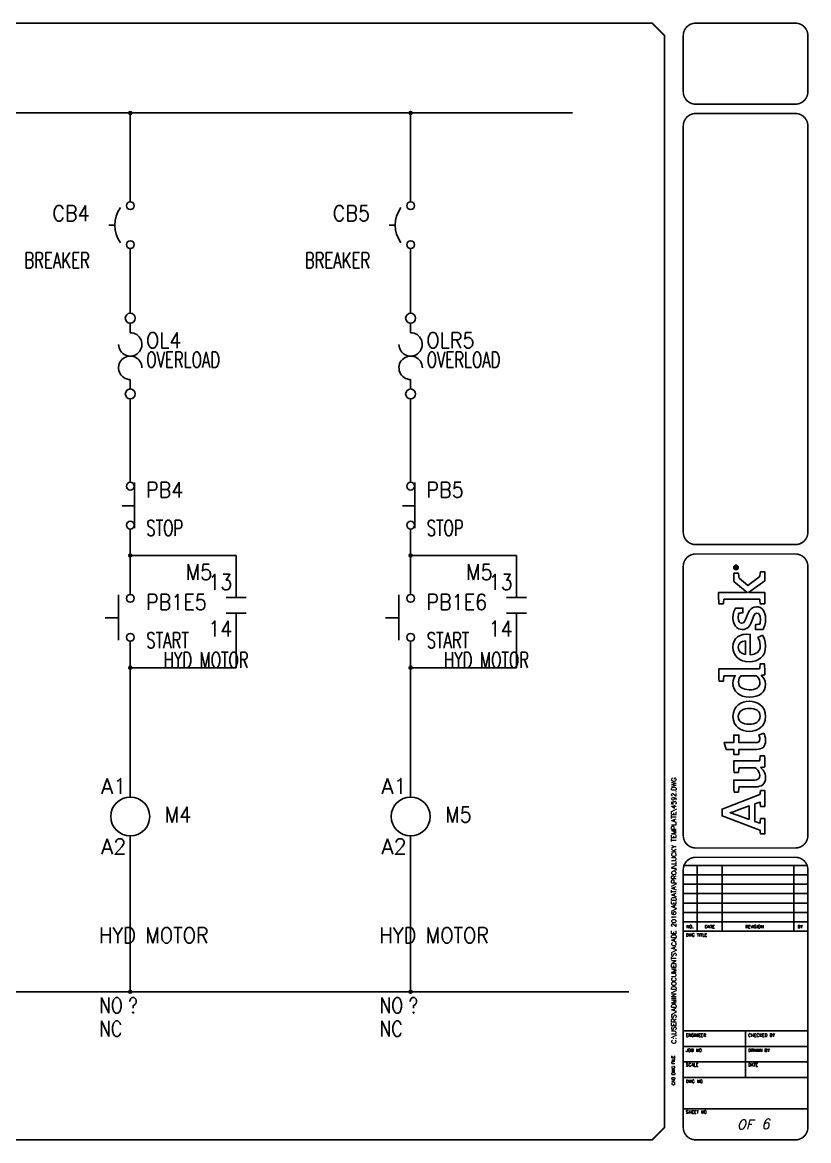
# Model space of a CAD drawing. Header units: inches. Extents: x 0 to 33.5, y 0 to 22.4.
# Drawn here: x 17.71 to 33.48, y 0.02 to 22.44 of the extents above; entities that cross this region are included whole.
import ezdxf
from ezdxf.enums import TextEntityAlignment as Align

# ---------------------------------------------------------------- set-up
doc = ezdxf.new("R2010")
doc.units = ezdxf.units.IN
doc.header["$MEASUREMENT"] = 0
for name, color, linetype in [('DESC', 150, 'Continuous'), ('DESCCHILD', 20, 'Continuous'), ('LAYER_1', 160, 'Continuous'), ('MISC', 7, 'Continuous'), ('SYMS', 7, 'Continuous'), ('TAGFIXED', 7, 'Continuous'), ('TAGS', 150, 'Continuous'), ('TERMS', 123, 'Continuous'), ('TITLE', 7, 'Continuous'), ('WIRES', 7, 'Continuous'), ('XREF', 7, 'Continuous')]:
    doc.layers.add(name, color=color, linetype=linetype)
doc.styles.add('ITALIC', font='ITALIC')
doc.styles.add('SIMPLEX', font='SIMPLEX')
doc.styles.add('WD', font='romans.shx')

# ---------------------------------------------------------------- blocks, each defined once
blk = doc.blocks.new('AI9-BLK2')
at = {"layer": 'LAYER_1', "color": 7}
blk.add_circle((0, 0), 2.03, dxfattribs=at)
blk.add_open_spline([(1.73, 0), (1.73, -1.02), (0.99, -1.75), (-0.01, -1.75), (-0.99, -1.75), (-1.73, -1.02), (-1.73, 0), (-1.73, 1.01), (-0.99, 1.75), (-0.01, 1.75), (0.99, 1.75), (1.73, 1.01), (1.73, 0)], degree=3, knots=[0, 0, 0, 0, 1, 1, 1, 2, 2, 2, 3, 3, 3, 4, 4, 4, 4], dxfattribs=at)
blk = doc.blocks.new('AI9-BLK1')
at = {"layer": 'LAYER_1', "color": 7}
for points, knots in [([(0.67, -1.05), (0.67, -1.05), (0.18, -0.36), (0.18, -0.36), (0.09, -0.24), (0.03, -0.15), (-0.06, -0.08), (0.29, -0.04), (0.5, 0.15), (0.5, 0.46), (0.5, 0.77), (0.28, 1.05), (-0.15, 1.05), (-0.15, 1.05), (-0.84, 1.05), (-0.84, 1.05), (-0.84, 1.05), (-0.84, -1.05), (-0.84, -1.05), (-0.84, -1.05), (-0.54, -1.05), (-0.54, -1.05), (-0.54, -1.05), (-0.54, -0.11), (-0.54, -0.11), (-0.37, -0.11), (-0.31, -0.16), (-0.2, -0.31), (-0.2, -0.31), (0.3, -1.05), (0.3, -1.05), (0.3, -1.05), (0.67, -1.05), (0.67, -1.05)], [0, 0, 0, 0, 1, 1, 1, 2, 2, 2, 3, 3, 3, 4, 4, 4, 5, 5, 5, 6, 6, 6, 7, 7, 7, 8, 8, 8, 9, 9, 9, 10, 10, 10, 11, 11, 11, 11]), ([(0.17, 0.46), (0.17, 0.16), (-0.08, 0.13), (-0.32, 0.13), (-0.32, 0.13), (-0.54, 0.13), (-0.54, 0.13), (-0.54, 0.13), (-0.54, 0.79), (-0.54, 0.79), (-0.54, 0.79), (-0.22, 0.79), (-0.22, 0.79), (0.06, 0.79), (0.17, 0.66), (0.17, 0.46)], [0, 0, 0, 0, 1, 1, 1, 2, 2, 2, 3, 3, 3, 4, 4, 4, 5, 5, 5, 5])]:
    blk.add_open_spline(points, degree=3, knots=knots, dxfattribs=at)
blk = doc.blocks.new('LOGO')
for points, knots in [([(147.12, 4.68), (147.07, 5.37), (147.05, 6.12), (147.05, 6.92), (147.05, 6.92), (147.05, 41.08), (147.05, 41.08), (143.39, 41.25), (139.27, 41.02), (136.06, 40.68), (136.06, 40.68), (136.06, 36.96), (136.06, 36.96), (137.72, 36.84), (139.61, 36.61), (140.98, 36.38), (140.98, 36.38), (140.99, 36.38), (140.99, 36.38), (140.99, 36.38), (140.99, 26.2), (140.99, 26.2), (139.96, 27.06), (137.95, 28.38), (134.29, 28.38), (127.26, 28.38), (121.99, 22.6), (121.99, 13.79), (121.99, 4.52), (126.57, -0.69), (133.38, -0.69), (137.1, -0.69), (139.61, 1.09), (141.27, 3.09), (141.33, 2.12), (141.61, 0.63), (141.84, 0), (145.22, -0.17), (148.71, 0.06), (151.68, 0.4), (151.68, 0.4), (151.68, 4.12), (151.68, 4.12), (150.22, 4.23), (148.43, 4.45), (147.12, 4.68)], [0, 0, 0, 0, 1, 1, 1, 2, 2, 2, 3, 3, 3, 4, 4, 4, 5, 5, 5, 6, 6, 6, 7, 7, 7, 8, 8, 8, 9, 9, 9, 10, 10, 10, 11, 11, 11, 12, 12, 12, 13, 13, 13, 14, 14, 14, 15, 15, 15, 15]), ([(229.37, 4.57), (229.37, 4.57), (221.51, 15.23), (221.51, 15.23), (221.51, 15.23), (227.98, 23.01), (227.98, 23.01), (229.35, 23.12), (231.27, 23.34), (232.41, 23.63), (232.41, 23.63), (232.41, 27.69), (232.41, 27.69), (232.41, 27.69), (225.02, 27.69), (225.02, 27.69), (225.02, 27.69), (215.2, 15.61), (215.2, 15.61), (215.2, 15.61), (215.2, 41.19), (215.2, 41.19), (211.84, 41.34), (208.17, 41.17), (205.13, 40.88), (205.13, 40.88), (205.13, 36.94), (205.13, 36.94), (206.54, 36.82), (208.02, 36.64), (209.13, 36.45), (209.13, 36.45), (209.13, 4.51), (209.13, 4.51), (207.75, 4.41), (206.35, 4.21), (205.07, 3.95), (205.07, 3.95), (205.07, 0), (205.07, 0), (205.07, 0), (215.2, 0), (215.2, 0), (215.2, 0), (215.2, 14.46), (215.2, 14.46), (215.2, 14.46), (225.55, 0), (225.55, 0), (225.55, 0), (233.71, 0), (233.71, 0), (233.71, 0), (233.71, 3.82), (233.71, 3.82), (232.17, 4.17), (230.63, 4.4), (229.37, 4.57)], [0, 0, 0, 0, 1, 1, 1, 2, 2, 2, 3, 3, 3, 4, 4, 4, 5, 5, 5, 6, 6, 6, 7, 7, 7, 8, 8, 8, 9, 9, 9, 10, 10, 10, 11, 11, 11, 12, 12, 12, 13, 13, 13, 14, 14, 14, 15, 15, 15, 16, 16, 16, 17, 17, 17, 18, 18, 18, 19, 19, 19, 19]), ([(35.2, 4.35), (35.2, 4.35), (22.07, 38.1), (22.07, 38.1), (22.07, 38.1), (16.08, 38.1), (16.08, 38.1), (16.08, 38.1), (3.2, 4.35), (3.2, 4.35), (2.17, 4.23), (0.92, 4), (0, 3.72), (0, 3.72), (0, 0), (0, 0), (0, 0), (13.72, 0), (13.72, 0), (13.72, 0), (13.72, 3.72), (13.72, 3.72), (12.41, 4), (10.86, 4.29), (9.49, 4.4), (9.49, 4.4), (11.09, 8.81), (11.09, 8.81), (11.09, 8.81), (26.77, 8.81), (26.77, 8.81), (26.77, 8.81), (28.39, 4.35), (28.39, 4.35), (27.02, 4.23), (25.77, 4), (24.51, 3.72), (24.51, 3.72), (24.51, 0), (24.51, 0), (24.51, 0), (38.69, 0), (38.69, 0), (38.69, 0), (38.69, 3.72), (38.69, 3.72), (37.89, 3.95), (36, 4.35), (35.2, 4.35)], [0, 0, 0, 0, 1, 1, 1, 2, 2, 2, 3, 3, 3, 4, 4, 4, 5, 5, 5, 6, 6, 6, 7, 7, 7, 8, 8, 8, 9, 9, 9, 10, 10, 10, 11, 11, 11, 12, 12, 12, 13, 13, 13, 14, 14, 14, 15, 15, 15, 16, 16, 16, 16]), ([(12.84, 13.84), (12.84, 13.84), (16.64, 24.31), (16.64, 24.31), (17.79, 27.46), (18.19, 28.83), (18.82, 30.89), (18.82, 30.89), (18.93, 30.89), (18.93, 30.89), (19.56, 28.89), (19.96, 27.52), (21.1, 24.31), (21.1, 24.31), (24.91, 13.84), (24.91, 13.84), (24.91, 13.84), (12.84, 13.84), (12.84, 13.84)], [0, 0, 0, 0, 1, 1, 1, 2, 2, 2, 3, 3, 3, 4, 4, 4, 5, 5, 5, 6, 6, 6, 6]), ([(70.82, 23.06), (70.82, 23.06), (70.82, 27.69), (70.82, 27.69), (70.82, 27.69), (75.28, 27.69), (75.28, 27.69), (75.28, 27.69), (75.28, 34.33), (75.28, 34.33), (75.28, 34.33), (81.35, 36.24), (81.35, 36.24), (81.35, 36.24), (81.35, 27.69), (81.35, 27.69), (81.35, 27.69), (88.04, 27.69), (88.04, 27.69), (88.04, 27.69), (88.04, 23.06), (88.04, 23.06), (88.04, 23.06), (81.35, 23.06), (81.35, 23.06), (81.35, 23.06), (81.35, 8.35), (81.35, 8.35), (81.35, 5.61), (82.09, 4.35), (84.32, 4.35), (85.98, 4.35), (87.47, 5.15), (87.98, 5.49), (87.98, 5.49), (89.7, 0.92), (89.7, 0.92), (88.67, 0.34), (86.5, -0.69), (83.24, -0.69), (77.57, -0.69), (75.28, 2.4), (75.28, 7.38), (75.28, 7.38), (75.28, 23.06), (75.28, 23.06), (75.28, 23.06), (70.82, 23.06), (70.82, 23.06)], [0, 0, 0, 0, 1, 1, 1, 2, 2, 2, 3, 3, 3, 4, 4, 4, 5, 5, 5, 6, 6, 6, 7, 7, 7, 8, 8, 8, 9, 9, 9, 10, 10, 10, 11, 11, 11, 12, 12, 12, 13, 13, 13, 14, 14, 14, 15, 15, 15, 16, 16, 16, 16]), ([(59.65, -0.06), (59.48, 0.63), (59.2, 2.57), (59.14, 3.83), (57.76, 2), (54.9, -0.74), (50.21, -0.74), (44.21, -0.74), (41.98, 3.15), (41.98, 8.07), (41.98, 8.07), (41.98, 22.94), (41.98, 22.94), (40.6, 23.17), (38.77, 23.4), (37.34, 23.51), (37.34, 23.51), (37.34, 27.29), (37.34, 27.29), (40.32, 27.57), (44.38, 27.8), (48.04, 27.63), (48.04, 27.63), (48.04, 9.33), (48.04, 9.33), (48.04, 6.24), (49.13, 4.46), (52.27, 4.46), (55.76, 4.46), (58.39, 7.89), (58.97, 8.64), (58.97, 8.64), (58.97, 23), (58.97, 23), (57.76, 23.17), (56.05, 23.4), (54.62, 23.51), (54.62, 23.51), (54.62, 27.29), (54.62, 27.29), (57.59, 27.69), (61.54, 27.8), (65.03, 27.69), (65.03, 27.69), (65.03, 4.63), (65.03, 4.63), (66.35, 4.4), (68.12, 4.18), (69.61, 4.06), (69.61, 4.06), (69.61, 0.34), (69.61, 0.34), (66.69, 0), (62.97, -0.23), (59.65, -0.06)], [0, 0, 0, 0, 1, 1, 1, 2, 2, 2, 3, 3, 3, 4, 4, 4, 5, 5, 5, 6, 6, 6, 7, 7, 7, 8, 8, 8, 9, 9, 9, 10, 10, 10, 11, 11, 11, 12, 12, 12, 13, 13, 13, 14, 14, 14, 15, 15, 15, 16, 16, 16, 17, 17, 17, 18, 18, 18, 18]), ([(104.75, -0.69), (95.2, -0.69), (91.36, 6.98), (91.36, 13.79), (91.36, 20.6), (95.08, 28.38), (104.64, 28.38), (114.13, 28.38), (118.31, 20.77), (118.31, 13.96), (118.31, 7.21), (114.25, -0.69), (104.75, -0.69)], [0, 0, 0, 0, 1, 1, 1, 2, 2, 2, 3, 3, 3, 4, 4, 4, 4]), ([(104.52, 23.63), (99.6, 23.63), (97.77, 19.45), (97.77, 13.96), (97.77, 8.47), (99.89, 4.12), (104.81, 4.12), (109.78, 4.12), (111.84, 8.24), (111.84, 13.79), (111.84, 19.28), (109.5, 23.63), (104.52, 23.63)], [0, 0, 0, 0, 1, 1, 1, 2, 2, 2, 3, 3, 3, 4, 4, 4, 4]), ([(140.99, 7.61), (140.3, 6.69), (138.18, 4.35), (135.04, 4.35), (130.46, 4.35), (128.46, 8.12), (128.46, 13.84), (128.46, 19.62), (130.92, 23.46), (135.38, 23.46), (138.3, 23.46), (139.9, 22.31), (140.99, 21.34), (140.99, 21.34), (140.99, 7.61), (140.99, 7.61)], [0, 0, 0, 0, 1, 1, 1, 2, 2, 2, 3, 3, 3, 4, 4, 4, 5, 5, 5, 5]), ([(167.59, 4.06), (171.42, 4.06), (173.77, 5.49), (175.03, 6.24), (175.03, 6.24), (177.14, 2.06), (177.14, 2.06), (175.54, 1.09), (172.57, -0.69), (167.19, -0.69), (158.15, -0.69), (153.35, 5.49), (153.35, 14.02), (153.35, 22.48), (158.9, 28.38), (166.45, 28.38), (174.57, 28.38), (178.75, 22.48), (177.89, 12.93), (177.89, 12.93), (159.75, 12.93), (159.75, 12.93), (160.04, 7.89), (162.33, 4.06), (167.59, 4.06)], [0, 0, 0, 0, 1, 1, 1, 2, 2, 2, 3, 3, 3, 4, 4, 4, 5, 5, 5, 6, 6, 6, 7, 7, 7, 8, 8, 8, 8]), ([(172, 17.28), (171.88, 20.77), (170.39, 23.74), (166.33, 23.74), (162.61, 23.74), (160.55, 21.22), (159.92, 17.28), (159.92, 17.28), (172, 17.28), (172, 17.28)], [0, 0, 0, 0, 1, 1, 1, 2, 2, 2, 3, 3, 3, 3]), ([(193.34, 16.37), (190.23, 17.59), (187.77, 18.32), (187.77, 20.51), (187.77, 22.57), (189.85, 23.75), (192.61, 23.75), (194.13, 23.75), (195.63, 23.45), (196.75, 23.05), (196.92, 21.88), (197.07, 20.09), (197.32, 19.59), (197.32, 19.59), (201.33, 19.59), (201.33, 19.59), (201.33, 19.59), (201.33, 26.12), (201.33, 26.12), (200.23, 26.79), (197.13, 28.37), (192.35, 28.37), (186.46, 28.37), (182.17, 24.96), (182.17, 20.07), (182.17, 15.66), (184.93, 13.39), (189.13, 11.89), (193.39, 10.37), (196.74, 9.33), (196.74, 7.16), (196.74, 5.06), (194.96, 3.86), (191.41, 3.86), (189.95, 3.86), (188.14, 4.14), (187.03, 4.55), (186.85, 5.85), (186.59, 7.84), (186.3, 8.37), (186.3, 8.37), (182.29, 8.37), (182.29, 8.37), (182.29, 8.37), (182.29, 1.6), (182.29, 1.6), (182.29, 1.6), (182.29, 1.6), (182.29, 1.6), (184.06, 0.46), (187.46, -0.76), (191.78, -0.76), (198.3, -0.76), (202.45, 2.57), (202.45, 7.83), (202.45, 12.53), (197.83, 14.62), (193.34, 16.37)], [0, 0, 0, 0, 1, 1, 1, 2, 2, 2, 3, 3, 3, 4, 4, 4, 5, 5, 5, 6, 6, 6, 7, 7, 7, 8, 8, 8, 9, 9, 9, 10, 10, 10, 11, 11, 11, 12, 12, 12, 13, 13, 13, 14, 14, 14, 15, 15, 15, 16, 16, 16, 17, 17, 17, 18, 18, 18, 19, 19, 19, 19])]:
    blk.add_open_spline(points, degree=3, knots=knots)
for name, p in [('AI9-BLK2', (237.56, 25.66)), ('AI9-BLK1', (237.76, 25.67))]:
    blk.add_blockref(name, p)
blk = doc.blocks.new('NO_NUM_acade_title')
at = {"layer": 'TITLE'}
for p, q in [((30.594, 22.177), (30.594, 20.781)), ((30.969, 5.531), (33.469, 5.531)), ((31.25, 5.531), (31.25, 4.219)), ((31.75, 5.531), (31.75, 4.219)), ((33.188, 5.531), (33.188, 4.219)), ((30.969, 5.344), (33.469, 5.344)), ((30.969, 5.156), (33.469, 5.156)), ((30.969, 4.969), (33.469, 4.969)), ((30.969, 4.781), (33.469, 4.781)), ((30.969, 4.594), (33.469, 4.594)), ((30.969, 4.406), (33.469, 4.406)), ((30.969, 4.219), (33.469, 4.219)), ((30.594, 0.281), (30.594, 2.214)), ((30.969, 2.219), (33.469, 2.219)), ((32.219, 1.281), (32.219, 2.219)), ((30.969, 1.906), (33.469, 1.906)), ((30.969, 1.594), (33.469, 1.594)), ((30.969, 1.281), (33.469, 1.281)), ((30.969, 0.656), (33.469, 0.656))]:
    blk.add_line(p, q, dxfattribs=at)
at = {"layer": 'TITLE', "const_width": 0.0312}
blk.add_lwpolyline([(30.594, 0.281), (30.594, 22.177), (30.344, 22.427), (0.281, 22.427), (0.031, 22.177), (0.031, 0.281), (0.281, 0.031), (30.344, 0.031)], close=True, dxfattribs=at)
for points in [[(31.219, 22.427, 0.414214), (30.969, 22.177, 0.414214)], [(33.469, 22.177, 0.414214), (33.219, 22.427, 0.414214)], [(30.969, 21.052, 0.414214), (31.219, 20.802, 0.414214)], [(33.219, 20.802, 0.414214), (33.469, 21.052, 0.414214)], [(31.219, 20.615, 0.414214), (30.969, 20.365, 0.414214)], [(33.469, 20.365, 0.414214), (33.219, 20.615, 0.414214)], [(30.969, 12.219, 0.414214), (31.219, 11.969, 0.414214)], [(33.219, 11.969, 0.414214), (33.469, 12.219, 0.414214)], [(31.219, 11.781, 0.414214), (30.969, 11.531, 0.414214)], [(33.469, 11.531, 0.414214), (33.219, 11.781, 0.414214)], [(30.969, 6.135, 0.414214), (31.219, 5.885, 0.414214)], [(33.219, 5.885, 0.414214), (33.469, 6.135, 0.414214)], [(31.219, 5.698, 0.414214), (30.969, 5.448, 0.414214)], [(33.469, 5.448, 0.414214), (33.219, 5.698, 0.414214)], [(30.969, 0.281, 0.414214), (31.219, 0.031, 0.414214)], [(33.219, 0.031, 0.414214), (33.469, 0.281, 0.414214)]]:
    blk.add_lwpolyline(points, format="xyb", dxfattribs=at)
for points in [[(33.219, 22.427), (31.219, 22.427)], [(30.969, 22.177), (30.969, 21.052)], [(33.469, 22.177), (33.469, 21.052)], [(33.219, 20.802), (31.219, 20.802)], [(33.219, 20.615), (31.219, 20.615)], [(30.969, 20.365), (30.969, 12.219)], [(33.469, 20.365), (33.469, 12.219)], [(31.219, 11.969), (33.219, 11.969)], [(31.219, 11.781), (33.219, 11.781)], [(31.219, 5.885), (33.219, 5.885)], [(31.219, 5.698), (33.219, 5.698)], [(30.969, 5.448), (30.969, 0.281)], [(33.469, 5.448), (33.469, 0.281)], [(31.219, 0.031), (33.219, 0.031)]]:
    blk.add_lwpolyline(points, dxfattribs=at)
at = {"layer": 'TITLE', "color": 7, "const_width": 0.0312}
for points in [[(30.969, 11.531), (30.969, 6.135)], [(33.469, 11.531), (33.469, 6.135)]]:
    blk.add_lwpolyline(points, dxfattribs=at)
at = {"xscale": 0.02250000000000085, "yscale": 0.02250000000000085, "zscale": 0.02250000000000085, "rotation": 90}
blk.add_blockref('LOGO', (32.605, 6.167), dxfattribs=at)
at = {"layer": 'TITLE', "color": 1}
for s, height, style, p in [('NO.', 0.0625, 'SIMPLEX', (31.104, 4.307)), ('DATE', 0.0625, 'SIMPLEX', (31.5, 4.307)), ('REVISION', 0.0625, 'SIMPLEX', (32.396, 4.307)), ('BY', 0.0625, 'SIMPLEX', (33.313, 4.307)), ('OF', 0.1875, 'ITALIC', (32.208, 0.339))]:
    blk.add_text(s, height=height, dxfattribs=dict(at, style=style)).set_placement(p, align=Align.MIDDLE)
at = {"layer": 'TITLE', "color": 1, "style": 'SIMPLEX'}
for s, p in [('DWG TITLE', (31.021, 4.109)), ('ENGINEER', (31.021, 2.099)), ('CHECKED BY', (32.271, 2.099)), ('JOB NO', (31.021, 1.797)), ('DRAWN BY', (32.271, 1.797)), ('SCALE', (31.021, 1.505)), ('DATE', (32.271, 1.505)), ('DWG NO', (31.021, 1.172)), ('SHEET NO', (31.021, 0.557))]:
    blk.add_text(s, height=0.0625, dxfattribs=at).set_placement(p)
blk.add_text('CAD DWG FILE', height=0.0625, rotation=90, dxfattribs=at).set_placement((30.802, 1.13))
at = {"layer": 'TITLE', "color": 1, "style": 'ITALIC'}
for tag, height, p in [('TITLE#1', 0.125, (32.156, 3.406)), ('TITLE#2', 0.125, (32.156, 3.204)), ('TITLE#3', 0.125, (32.156, 3.001)), ('TITLE#4', 0.125, (32.156, 2.799)), ('DWG#', 0.2, (32.156, 0.826))]:
    blk.add_attdef(tag, text='', height=height, dxfattribs=at).set_placement(p, align=Align.CENTER)
at = {"layer": 'TITLE', "color": 1, "style": 'SIMPLEX'}
blk.add_attdef('CAD#', (30.826, 1.958), '', height=0.0938, rotation=90, dxfattribs=at)
at = {"layer": 'TITLE', "color": 1}
for tag, p, height, style in [('ENGINEER', (31.237, 1.958), 0.0938, 'ITALIC'), ('CHKDBY', (32.424, 1.958), 0.0938, 'ITALIC'), ('JOB#', (31.464, 1.644), 0.0938, 'SIMPLEX'), ('DRAWNBY', (32.494, 1.644), 0.0938, 'ITALIC'), ('SCALE', (31.353, 1.344), 0.0938, 'SIMPLEX'), ('DATE', (32.408, 1.344), 0.0938, 'SIMPLEX'), ('SHTS', (32.532, 0.25), 0.2, 'ITALIC')]:
    blk.add_attdef(tag, p, '', height=height, dxfattribs=dict(at, style=style))
at = {"layer": 'TITLE', "color": 1, "style": 'ITALIC'}
blk.add_attdef('SH#', text='', height=0.2, dxfattribs=at).set_placement((31.881, 0.25), align=Align.RIGHT)
at = {"layer": 'TITLE', "color": 7, "flags": 9}
blk.add_attdef('WD_TB', (31.219, 0.031), '', height=0.125, dxfattribs=at)
blk = doc.blocks.new('WDDOT')
for radius in [0.03, 0.0187, 0.00929]:
    blk.add_circle((0, 0), radius)
blk = doc.blocks.new('VCB1')
blk.add_line((-0.1712, 0), (-0.125, 0))
for centre in [(0, 0.1562), (0, -0.1562)]:
    blk.add_circle(centre, 0.0312)
blk.add_arc((0.1094, 0), 0.2344, 143.1301, 216.8699)
at = {"style": 'WD'}
for tag, width, p in [('INST', 0.7, (-0.3281, 0.4062)), ('LOC', 0.7, (-0.3281, 0.2188)), ('TAG1', 0.9, (-0.3262, 0.0331)), ('RATING1', 0.7, (-0.3281, -0.1562)), ('DESC1', 0.7, (-0.3244, -0.3438)), ('DESC2', 0.7, (-0.3244, -0.5312))]:
    blk.add_attdef(tag, text='', height=0.125, dxfattribs=dict(at, width=width)).set_placement(p, align=Align.RIGHT)
for tag, height, flags, p in [('TERM01', 0.125, 8, (-0.055, 0.2066)), ('FAMILY', 0.01, 9, (-0.1421, -0.0365)), ('MFG', 0.01, 9, (-0.1421, -0.0881)), ('CAT', 0.01, 9, (-0.1421, -0.0731)), ('CONTACT', 0.01, 9, (-0.1288, -0.1291))]:
    blk.add_attdef(tag, text='', height=height, dxfattribs=dict(at, flags=flags)).set_placement(p, align=Align.RIGHT)
at = {"style": 'WD', "flags": 1}
for tag, p in [('X2TERM01', (0, 0.1875)), ('X8TERM02', (0, -0.1875))]:
    blk.add_attdef(tag, p, '', height=0.0125, dxfattribs=at)
at = {"style": 'WD'}
for tag, p in [('X4LINK', (-0.2656, 0)), ('X1LINK', (0, 0))]:
    blk.add_attdef(tag, p, '', height=0.01, dxfattribs=at)
at = {"style": 'WD', "width": 0.7}
blk.add_attdef('XREF', (0.1875, -0.0625), '', height=0.125, dxfattribs=at)
at = {"style": 'WD', "flags": 9}
blk.add_attdef('ASSYCODE', text='', height=0.01, dxfattribs=at).set_placement((-0.1533, -0.1061), align=Align.CENTER)
at = {"style": 'WD', "flags": 8}
blk.add_attdef('TERM02', text='', height=0.125, dxfattribs=at).set_placement((-0.0407, -0.2134), align=Align.TOP_RIGHT)
blk = doc.blocks.new('VOL1')
for p, q in [((0, 0.1875), (0, 0.2637)), ((0, -0.2637), (0, -0.1875))]:
    blk.add_line(p, q)
at = {"linetype": 'Continuous'}
for centre in [(0, 0.3038), (0, -0.3038)]:
    blk.add_circle(centre, 0.04, dxfattribs=at)
for centre, start, end in [((0, 0.0938), 180, 90.00104), ((0, -0.0938), 0.00101, 270.00201)]:
    blk.add_arc(centre, 0.0938, start, end)
at = {"linetype": 'Continuous', "style": 'WD', "flags": 8}
blk.add_attdef('TERM01', text='', height=0.125, dxfattribs=at).set_placement((-0.055, 0.3629), align=Align.RIGHT)
at = {"style": 'WD'}
for tag, p, width in [('INST', (0.2188, 0.3902), 0.7), ('LOC', (0.2188, 0.2206), 0.7), ('TAG1', (0.1269, 0.0644), 0.9), ('DESC1', (0.1287, -0.0919), 0.7), ('DESC2', (0.1287, -0.2481), 0.7), ('RATING1', (0.1562, -0.4044), 0.7)]:
    blk.add_attdef(tag, p, '', height=0.125, dxfattribs=dict(at, width=width))
at = {"color": 7, "style": 'WD', "flags": 1}
for tag, p in [('X2TERM01', (0, 0.3438)), ('X8TERM02', (0, -0.3438))]:
    blk.add_attdef(tag, p, '', height=0.0125, dxfattribs=at)
at = {"color": 7, "style": 'WD'}
for tag, p in [('X4LINK', (-0.1406, 0)), ('X1LINK', (0.125, 0))]:
    blk.add_attdef(tag, p, '', height=0.01, dxfattribs=at)
at = {"style": 'WD', "flags": 9}
blk.add_attdef('FAMILY', (-0.2165, -0.1579), '', height=0.01, rotation=90, dxfattribs=at)
at = {"linetype": 'Continuous', "style": 'WD', "flags": 9}
for tag, p in [('CAT', (-0.1723, -0.1328)), ('MFG', (-0.1529, -0.1347)), ('ASSYCODE', (-0.1266, -0.1438))]:
    blk.add_attdef(tag, text='', height=0.01, rotation=90, dxfattribs=at).set_placement(p, align=Align.CENTER)
at = {"linetype": 'Continuous', "style": 'WD', "flags": 8}
blk.add_attdef('TERM02', text='', height=0.125, dxfattribs=at).set_placement((-0.0407, -0.3697), align=Align.TOP_RIGHT)
blk = doc.blocks.new('VPB12')
for p, q in [((0.0335, 0.1849), (0.0335, -0.1801)), ((-0.0644, 0), (0.0335, 0))]:
    blk.add_line(p, q)
for centre in [(0, 0.1562), (0, -0.1562)]:
    blk.add_circle(centre, 0.0312)
at = {"style": 'WD'}
for tag, p, width in [('INST', (0.1269, 0.3902), 0.7), ('LOC', (0.1269, 0.2206), 0.7), ('TAG1', (0.1269, 0.0644), 0.9), ('XREF', (0.1287, -0.09), 0.7), ('DESC1', (0.1287, -0.242), 0.7), ('DESC2', (0.1287, -0.3982), 0.7)]:
    blk.add_attdef(tag, p, '', height=0.125, dxfattribs=dict(at, width=width))
at = {"linetype": 'Continuous', "style": 'WD'}
for tag, height, flags, p in [('TERM01', 0.125, 8, (-0.055, 0.2223)), ('MFG', 0.01, 9, (0.0141, -0.0881)), ('CAT', 0.01, 9, (0.0141, -0.0731))]:
    blk.add_attdef(tag, text='', height=height, dxfattribs=dict(at, flags=flags)).set_placement(p, align=Align.RIGHT)
at = {"color": 7, "style": 'WD', "flags": 1}
for tag, p in [('X2TERM01', (0, 0.1875)), ('X8TERM02', (0, -0.1875))]:
    blk.add_attdef(tag, p, '', height=0.0125, dxfattribs=at)
at = {"color": 7, "style": 'WD'}
for tag, p in [('X4LINK', (-0.125, 0)), ('X1LINK', (0.125, 0))]:
    blk.add_attdef(tag, p, '', height=0.01, dxfattribs=at)
at = {"style": 'WD'}
for tag, flags, p in [('CONTACT', 1, (0.0141, -0.0531)), ('FAMILY', 9, (0.0141, -0.0365))]:
    blk.add_attdef(tag, text='', height=0.01, dxfattribs=dict(at, flags=flags)).set_placement(p, align=Align.RIGHT)
at = {"linetype": 'Continuous', "style": 'WD', "flags": 9}
blk.add_attdef('ASSYCODE', text='', height=0.01, dxfattribs=at).set_placement((-0.001, -0.1054), align=Align.CENTER)
at = {"linetype": 'Continuous', "style": 'WD', "flags": 8}
blk.add_attdef('TERM02', text='', height=0.125, dxfattribs=at).set_placement((-0.0407, -0.2291), align=Align.TOP_RIGHT)
blk = doc.blocks.new('VPB11')
for p, q in [((-0.0938, 0.1849), (-0.0938, -0.1801)), ((-0.2022, 0), (-0.0938, 0))]:
    blk.add_line(p, q)
for centre in [(0, 0.1562), (0, -0.1562)]:
    blk.add_circle(centre, 0.0312)
at = {"style": 'WD'}
for tag, p, width in [('INST', (0.1269, 0.3902), 0.7), ('LOC', (0.1269, 0.2206), 0.7), ('TAG1', (0.1269, 0.0644), 0.9), ('XREF', (0.1287, -0.09), 0.7), ('DESC1', (0.1287, -0.242), 0.7), ('DESC2', (0.1287, -0.3982), 0.7)]:
    blk.add_attdef(tag, p, '', height=0.125, dxfattribs=dict(at, width=width))
at = {"linetype": 'Continuous', "style": 'WD'}
for tag, height, flags, p in [('TERM01', 0.125, 8, (-0.055, 0.2223)), ('MFG', 0.01, 9, (-0.1421, -0.0881)), ('CAT', 0.01, 9, (-0.1421, -0.0731))]:
    blk.add_attdef(tag, text='', height=height, dxfattribs=dict(at, flags=flags)).set_placement(p, align=Align.RIGHT)
at = {"color": 7, "style": 'WD', "flags": 1}
for tag, p in [('X2TERM01', (0, 0.1875)), ('X8TERM02', (0, -0.1875))]:
    blk.add_attdef(tag, p, '', height=0.0125, dxfattribs=at)
at = {"color": 7, "style": 'WD'}
for tag, p in [('X4LINK', (-0.2656, 0)), ('X1LINK', (0, 0))]:
    blk.add_attdef(tag, p, '', height=0.01, dxfattribs=at)
at = {"style": 'WD'}
for tag, flags, p in [('CONTACT', 1, (-0.1421, -0.0531)), ('FAMILY', 9, (-0.1421, -0.0365))]:
    blk.add_attdef(tag, text='', height=0.01, dxfattribs=dict(at, flags=flags)).set_placement(p, align=Align.RIGHT)
at = {"linetype": 'Continuous', "style": 'WD', "flags": 9}
blk.add_attdef('ASSYCODE', text='', height=0.01, dxfattribs=at).set_placement((-0.1551, -0.1064), align=Align.CENTER)
at = {"linetype": 'Continuous', "style": 'WD', "flags": 8}
blk.add_attdef('TERM02', text='', height=0.125, dxfattribs=at).set_placement((-0.0407, -0.2291), align=Align.TOP_RIGHT)
blk = doc.blocks.new('VMS1')
blk.add_circle((0, 0), 0.1562)
at = {"style": 'WD'}
for tag, p, width in [('INST', (0.2812, 0.3281), 0.7), ('LOC', (0.2812, 0.1406), 0.7), ('TAG1', (0.2781, -0.0472), 0.9), ('DESC1', (-0.2494, -1.0152), 0.9), ('DESC2', (-0.2494, -1.2027), 0.9), ('DESC3', (-0.2494, -1.3902), 0.9)]:
    blk.add_attdef(tag, p, '', height=0.125, dxfattribs=dict(at, width=width))
at = {"style": 'WD', "flags": 8}
blk.add_attdef('TERM01', text='', height=0.125, dxfattribs=at).set_placement((-0.0312, 0.1812), align=Align.RIGHT)
at = {"style": 'WD', "flags": 1}
for tag, p in [('X2TERM01', (0, 0.1562)), ('X8TERM02', (0, -0.1562))]:
    blk.add_attdef(tag, p, '', height=0.0125, dxfattribs=at)
at = {"style": 'WD', "flags": 9}
for tag, p in [('FAMILY', (-0.2191, -0.0659)), ('ASSYCODE', (-0.2236, -0.1202))]:
    blk.add_attdef(tag, text='', height=0.01, dxfattribs=at).set_placement(p, align=Align.CENTER)
for tag, p in [('CAT', (-0.2211, -0.0835)), ('MFG', (-0.2211, -0.0986))]:
    blk.add_attdef(tag, text='', height=0.01, dxfattribs=at).set_placement(p, align=Align.MIDDLE)
at = {"style": 'WD', "flags": 8}
blk.add_attdef('TERM02', text='', height=0.125, dxfattribs=at).set_placement((-0.0312, -0.1781), align=Align.TOP_RIGHT)
at = {"style": 'WD', "width": 0.8, "flags": 8}
for tag, p in [('NO', (-0.2494, -1.5777)), ('XREFNO', (-0.0163, -1.5777)), ('NC', (-0.2494, -1.7652)), ('XREFNC', (-0.0163, -1.7652))]:
    blk.add_attdef(tag, p, '', height=0.125, dxfattribs=at)
blk = doc.blocks.new('VMS21')
for p, q in [((-0.08, 0.0625), (0.08, 0.0625)), ((-0.08, -0.0625), (0.08, -0.0625))]:
    blk.add_line(p, q)
at = {"style": 'WD'}
for tag, width, p in [('INST', 0.7, (-0.3438, 0.3125)), ('LOC', 0.7, (-0.3438, 0.125)), ('TAG2', 0.9, (-0.3418, -0.045)), ('XREF', 0.7, (-0.34, -0.2188)), ('DESC1', 0.7, (-0.34, -0.4062)), ('DESC2', 0.7, (-0.34, -0.5938)), ('DESC3', 0.7, (-0.34, -0.7812))]:
    blk.add_attdef(tag, text='', height=0.125, dxfattribs=dict(at, width=width)).set_placement(p, align=Align.RIGHT)
at = {"style": 'WD', "width": 0.9, "flags": 8}
blk.add_attdef('TERM01', text='', height=0.125, dxfattribs=at).set_placement((-0.0312, 0.125), align=Align.RIGHT)
at = {"style": 'WD'}
for tag, p, height, flags in [('FAMILY', (-0.1808, 0.0031), 0.01, 9), ('X2TERM01', (0, 0.0625), 0.0125, 1), ('CONTACT', (-0.1808, -0.0135), 0.01, 1), ('X8TERM02', (0, -0.0625), 0.0125, 1)]:
    blk.add_attdef(tag, p, '', height=height, dxfattribs=dict(at, flags=flags))
for tag, p in [('X4LINK', (-0.1406, 0)), ('X1LINK', (0.125, 0))]:
    blk.add_attdef(tag, p, '', height=0.01, dxfattribs=at)
at = {"style": 'WD', "width": 0.9, "flags": 8}
blk.add_attdef('TERM02', text='', height=0.125, dxfattribs=at).set_placement((-0.0312, -0.125), align=Align.TOP_RIGHT)

msp = doc.modelspace()

# ---------------------------------------------------------------- linework, layer by layer
at = {"layer": 'WIRES'}
for p, q in [((1.5, 20.625), (28.75, 20.625)), ((19.875, 20.625), (19.875, 18.844)), ((25.5, 20.625), (25.5, 18.844)), ((19.875, 17.906), (19.875, 16.609)), ((25.5, 17.906), (25.5, 16.609)), ((19.875, 14.891), (19.875, 13.219)), ((25.5, 14.891), (25.5, 13.219)), ((19.875, 12.281), (19.875, 10.969)), ((25.5, 12.281), (25.5, 10.969)), ((19.875, 11.75), (22, 11.75)), ((22, 11.75), (22, 11.625)), ((25.5, 11.75), (27.625, 11.75)), ((27.625, 11.75), (27.625, 11.625)), ((22, 11.625), (22, 10.906)), ((27.625, 11.625), (27.625, 10.906)), ((22, 10.594), (22, 9.5)), ((27.625, 10.594), (27.625, 9.5)), ((19.875, 10.031), (19.875, 6.906)), ((25.5, 10.031), (25.5, 6.906)), ((22, 9.5), (19.875, 9.5)), ((27.625, 9.5), (25.5, 9.5)), ((19.875, 6.125), (19.875, 3)), ((25.5, 6.125), (25.5, 3)), ((0.875, 3), (29.875, 3))]:
    msp.add_line(p, q, dxfattribs=at)

# ---------------------------------------------------------------- block references
ref = msp.add_blockref('NO_NUM_acade_title', (0, 0))
ref.add_attrib('SHTS', '6', (32.532, 0.25), dxfattribs={"layer": 'TITLE', "color": 1, "height": 0.2, "style": 'ITALIC'})
ref.add_attrib('CAD#', 'C:\\USERS\\ADMIN\\DOCUMENTS\\ACADE 2016\\AEDATA\\PROJ\\LUCKY TEMPLATE\\4592.DWG', (30.826, 1.958), dxfattribs={"layer": 'TITLE', "color": 1, "height": 0.09375, "rotation": 90, "style": 'SIMPLEX'})
at = {"layer": 'SYMS'}
for p in [(19.875, 20.625), (25.5, 20.625), (19.875, 11.75), (25.5, 11.75), (19.875, 9.5), (25.5, 9.5), (19.875, 3), (25.5, 3)]:
    msp.add_blockref('WDDOT', p, dxfattribs=at)
ref = msp.add_blockref('VCB1', (19.875, 18.375), dxfattribs=dict(at, xscale=2.5, yscale=2.5, zscale=2.5))
ref.add_attrib('DESC1', 'BREAKER', dxfattribs={"layer": 'DESC', "height": 0.3125, "style": 'WD', "width": 0.7}).set_placement((19.064, 17.516), align=Align.RIGHT)
ref.add_attrib('TAG1F', 'CB4', dxfattribs={"layer": 'TAGFIXED', "height": 0.3125, "style": 'WD', "width": 0.9}).set_placement((19.06, 18.458), align=Align.RIGHT)
ref = msp.add_blockref('VCB1', (25.5, 18.375), dxfattribs=dict(at, xscale=2.5, yscale=2.5, zscale=2.5))
ref.add_attrib('DESC1', 'BREAKER', dxfattribs={"layer": 'DESC', "height": 0.3125, "style": 'WD', "width": 0.7}).set_placement((24.689, 17.516), align=Align.RIGHT)
ref.add_attrib('TAG1F', 'CB5', dxfattribs={"layer": 'TAGFIXED', "height": 0.3125, "style": 'WD', "width": 0.9}).set_placement((24.685, 18.458), align=Align.RIGHT)
ref = msp.add_blockref('VOL1', (19.875, 15.75), dxfattribs=dict(at, xscale=2.5, yscale=2.5, zscale=2.5))
ref.add_attrib('DESC1', 'OVERLOAD', (20.197, 15.52), dxfattribs={"layer": 'DESC', "height": 0.3125, "style": 'WD', "width": 0.7})
ref.add_attrib('TAG1F', 'OL4', (20.192, 15.911), dxfattribs={"layer": 'TAGFIXED', "height": 0.3125, "style": 'WD', "width": 0.9})
ref = msp.add_blockref('VOL1', (25.5, 15.75), dxfattribs=dict(at, xscale=2.5, yscale=2.5, zscale=2.5))
ref.add_attrib('DESC1', 'OVERLOAD', (25.822, 15.52), dxfattribs={"layer": 'DESC', "height": 0.3125, "style": 'WD', "width": 0.7})
ref.add_attrib('TAG1F', 'OLR5', (25.817, 15.911), dxfattribs={"layer": 'TAGFIXED', "height": 0.3125, "style": 'WD', "width": 0.9})
ref = msp.add_blockref('VPB12', (19.875, 12.75), dxfattribs=dict(at, xscale=2.5, yscale=2.5, zscale=2.5))
ref.add_attrib('DESC1', 'STOP', (20.197, 12.145), dxfattribs={"layer": 'DESC', "height": 0.3125, "style": 'WD', "width": 0.7})
ref.add_attrib('TAG1F', 'PB4', (20.192, 12.911), dxfattribs={"layer": 'TAGFIXED', "height": 0.3125, "style": 'WD', "width": 0.9})
ref = msp.add_blockref('VPB12', (25.5, 12.75), dxfattribs=dict(at, xscale=2.5, yscale=2.5, zscale=2.5))
ref.add_attrib('DESC1', 'STOP', (25.822, 12.145), dxfattribs={"layer": 'DESC', "height": 0.3125, "style": 'WD', "width": 0.7})
ref.add_attrib('TAG1F', 'PB5', (25.817, 12.911), dxfattribs={"layer": 'TAGFIXED', "height": 0.3125, "style": 'WD', "width": 0.9})
ref = msp.add_blockref('VMS21', (22, 10.75), dxfattribs=dict(at, xscale=2.5, yscale=2.5, zscale=2.5))
ref.add_attrib('TERM02', '14', dxfattribs={"layer": 'TERMS', "height": 0.3125, "style": 'WD', "width": 0.9, "flags": 8}).set_placement((21.922, 10.438), align=Align.TOP_RIGHT)
ref.add_attrib('TERM01', '13', dxfattribs={"layer": 'TERMS', "height": 0.3125, "style": 'WD', "width": 0.9, "flags": 8}).set_placement((21.922, 11.062), align=Align.RIGHT)
ref.add_attrib('DESC1', 'HYD MOTOR', dxfattribs={"layer": 'DESCCHILD', "height": 0.3125, "style": 'WD', "width": 0.7}).set_placement((22.25, 9.5), align=Align.RIGHT)
ref.add_attrib('TAG2', 'M5', dxfattribs={"layer": 'TAGS', "height": 0.3125, "style": 'WD', "width": 0.9}).set_placement((21.52, 11.263), align=Align.RIGHT)
ref = msp.add_blockref('VMS21', (27.625, 10.75), dxfattribs=dict(at, xscale=2.5, yscale=2.5, zscale=2.5))
ref.add_attrib('TERM02', '14', dxfattribs={"layer": 'TERMS', "height": 0.3125, "style": 'WD', "width": 0.9, "flags": 8}).set_placement((27.547, 10.438), align=Align.TOP_RIGHT)
ref.add_attrib('TERM01', '13', dxfattribs={"layer": 'TERMS', "height": 0.3125, "style": 'WD', "width": 0.9, "flags": 8}).set_placement((27.547, 11.062), align=Align.RIGHT)
ref.add_attrib('DESC1', 'HYD MOTOR', dxfattribs={"layer": 'DESCCHILD', "height": 0.3125, "style": 'WD', "width": 0.7}).set_placement((27.875, 9.5), align=Align.RIGHT)
ref.add_attrib('TAG2', 'M5', dxfattribs={"layer": 'TAGS', "height": 0.3125, "style": 'WD', "width": 0.9}).set_placement((27.145, 11.263), align=Align.RIGHT)
ref = msp.add_blockref('VPB11', (19.875, 10.5), dxfattribs=dict(at, xscale=2.5, yscale=2.5, zscale=2.5))
ref.add_attrib('DESC1', 'START', (20.197, 9.895), dxfattribs={"layer": 'DESC', "height": 0.3125, "style": 'WD', "width": 0.7})
ref.add_attrib('TAG1F', 'PB1E5', (20.192, 10.661), dxfattribs={"layer": 'TAGFIXED', "height": 0.3125, "style": 'WD', "width": 0.9})
ref = msp.add_blockref('VPB11', (25.5, 10.5), dxfattribs=dict(at, xscale=2.5, yscale=2.5, zscale=2.5))
ref.add_attrib('DESC1', 'START', (25.822, 9.895), dxfattribs={"layer": 'DESC', "height": 0.3125, "style": 'WD', "width": 0.7})
ref.add_attrib('TAG1F', 'PB1E6', (25.817, 10.661), dxfattribs={"layer": 'TAGFIXED', "height": 0.3125, "style": 'WD', "width": 0.9})
ref = msp.add_blockref('VMS1', (19.875, 6.516), dxfattribs=dict(at, xscale=2.5, yscale=2.5, zscale=2.5))
ref.add_attrib('DESC1', 'HYD MOTOR', (19.252, 3.978), dxfattribs={"layer": 'DESC', "height": 0.3125, "style": 'WD', "width": 0.9})
ref.add_attrib('XREFNO', '?', (19.834, 2.571), dxfattribs={"layer": 'XREF', "height": 0.312, "style": 'WD', "width": 0.8, "flags": 8})
ref.add_attrib('NO', 'NO', (19.252, 2.571), dxfattribs={"layer": 'MISC', "height": 0.3125, "style": 'WD', "width": 0.8, "flags": 8})
ref.add_attrib('NC', 'NC', (19.252, 2.103), dxfattribs={"layer": 'MISC', "height": 0.3125, "style": 'WD', "width": 0.8, "flags": 8})
ref.add_attrib('TERM02', 'A2', dxfattribs={"layer": 'TERMS', "height": 0.3125, "style": 'WD', "flags": 8}).set_placement((19.797, 6.07), align=Align.TOP_RIGHT)
ref.add_attrib('TERM01', 'A1', dxfattribs={"layer": 'TERMS', "height": 0.3125, "style": 'WD', "flags": 8}).set_placement((19.797, 6.969), align=Align.RIGHT)
ref.add_attrib('TAG1F', 'M4', (20.57, 6.398), dxfattribs={"layer": 'TAGFIXED', "height": 0.3125, "style": 'WD', "width": 0.9})
ref = msp.add_blockref('VMS1', (25.5, 6.516), dxfattribs=dict(at, xscale=2.5, yscale=2.5, zscale=2.5))
ref.add_attrib('DESC1', 'HYD MOTOR', (24.877, 3.978), dxfattribs={"layer": 'DESC', "height": 0.3125, "style": 'WD', "width": 0.9})
ref.add_attrib('XREFNO', '?', (25.459, 2.571), dxfattribs={"layer": 'XREF', "height": 0.312, "style": 'WD', "width": 0.8, "flags": 8})
ref.add_attrib('NO', 'NO', (24.877, 2.571), dxfattribs={"layer": 'MISC', "height": 0.3125, "style": 'WD', "width": 0.8, "flags": 8})
ref.add_attrib('NC', 'NC', (24.877, 2.103), dxfattribs={"layer": 'MISC', "height": 0.3125, "style": 'WD', "width": 0.8, "flags": 8})
ref.add_attrib('TERM02', 'A2', dxfattribs={"layer": 'TERMS', "height": 0.3125, "style": 'WD', "flags": 8}).set_placement((25.422, 6.07), align=Align.TOP_RIGHT)
ref.add_attrib('TERM01', 'A1', dxfattribs={"layer": 'TERMS', "height": 0.3125, "style": 'WD', "flags": 8}).set_placement((25.422, 6.969), align=Align.RIGHT)
ref.add_attrib('TAG1F', 'M5', (26.195, 6.398), dxfattribs={"layer": 'TAGFIXED', "height": 0.3125, "style": 'WD', "width": 0.9})

doc.saveas('drawing.dxf')
